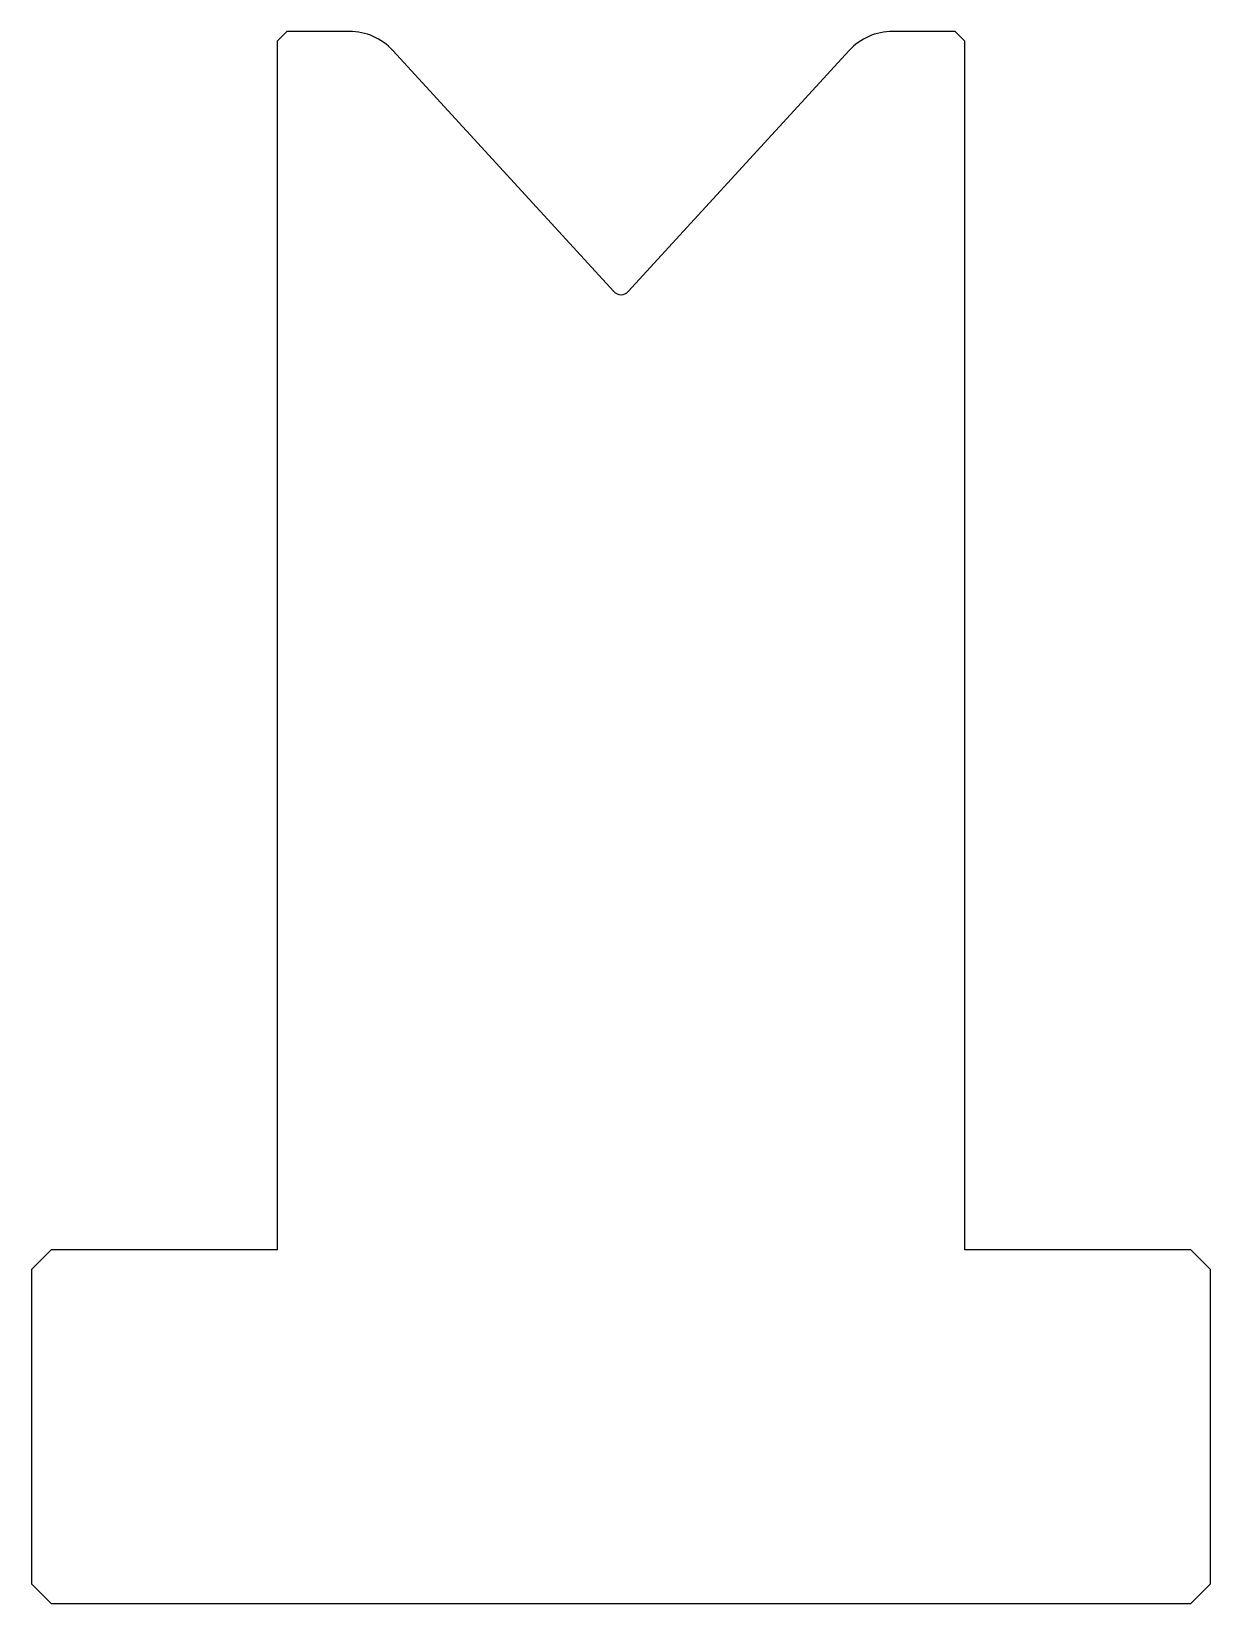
# Model space of a CAD drawing. Header units: millimetres. Extents: x 1488.4 to 1548.4, y 1079.5 to 1159.5.
import ezdxf

# ---------------------------------------------------------------- set-up
doc = ezdxf.new("R2010")
doc.units = ezdxf.units.MM
doc.layers.add('Default', color=7, linetype='Continuous')

msp = doc.modelspace()

# ---------------------------------------------------------------- linework, layer by layer
at = {"layer": 'Default'}
for p, q in [((1501.433, 1159.538), (1500.933, 1159.038)), ((1504.613, 1159.538), (1501.433, 1159.538)), ((1535.433, 1159.538), (1532.253, 1159.538)), ((1535.933, 1159.038), (1535.433, 1159.538)), ((1500.933, 1159.038), (1500.933, 1097.538)), ((1518.064, 1146.299), (1506.825, 1158.565)), ((1530.041, 1158.565), (1518.801, 1146.299)), ((1535.933, 1097.538), (1535.933, 1159.038)), ((1489.433, 1097.538), (1488.433, 1096.538)), ((1500.933, 1097.538), (1489.433, 1097.538)), ((1547.433, 1097.538), (1535.933, 1097.538)), ((1548.433, 1096.538), (1547.433, 1097.538)), ((1488.433, 1096.538), (1488.433, 1080.538)), ((1548.433, 1080.538), (1548.433, 1096.538)), ((1488.433, 1080.538), (1489.433, 1079.538)), ((1547.433, 1079.538), (1548.433, 1080.538)), ((1489.433, 1079.538), (1547.433, 1079.538))]:
    msp.add_line(p, q, dxfattribs=at)
for centre, radius, start, end in [((1504.613, 1156.538), 3, 42.5, 90), ((1532.253, 1156.538), 3, 90, 137.5), ((1518.433, 1146.637), 0.5, 222.5, 317.5)]:
    msp.add_arc(centre, radius, start, end, dxfattribs=at)

doc.saveas('drawing.dxf')
